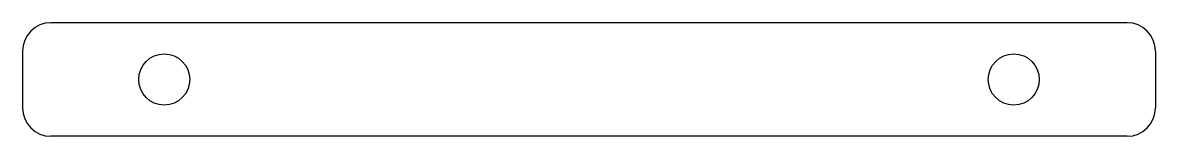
# Model space of a CAD drawing. Extents: x -20 to 20, y -2 to 2.
import ezdxf

# ---------------------------------------------------------------- set-up
doc = ezdxf.new("R2010")
doc.units = 0
doc.header["$MEASUREMENT"] = 0
doc.layers.add('VISIBLE', color=7, linetype='CONTINUOUS')

msp = doc.modelspace()

# ---------------------------------------------------------------- linework, layer by layer
at = {"layer": 'VISIBLE'}
for p, q in [((19, 2), (-19, 2)), ((-20, 1), (-20, -1)), ((20, 1), (20, -1)), ((19, -2), (-19, -2))]:
    msp.add_line(p, q, dxfattribs=at)
for centre in [(-15, 0), (15, 0)]:
    msp.add_circle(centre, 0.9, dxfattribs=at)
for centre, start, end in [((-19, 1), 90, 180), ((19, 1), 0, 90), ((-19, -1), 180, 270), ((19, -1), 270, 0)]:
    msp.add_arc(centre, 1, start, end, dxfattribs=at)

doc.saveas('drawing.dxf')
